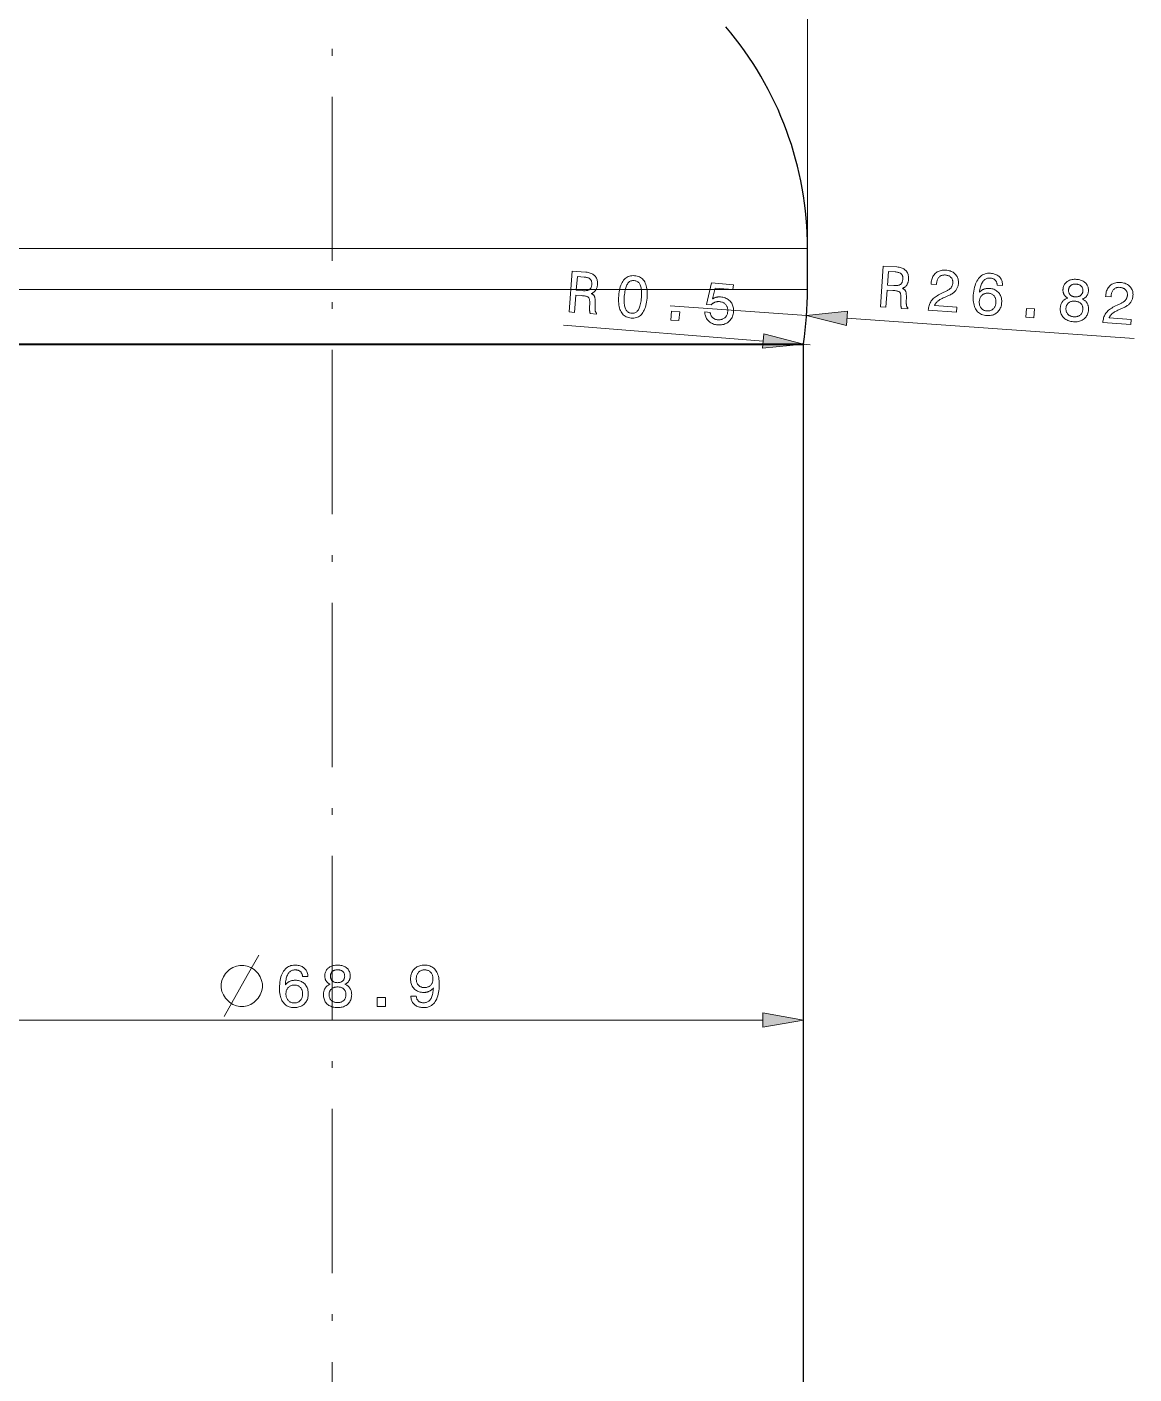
# Model space of a CAD drawing. Extents: x 0 to 297, y 0 to 420.
# Drawn here: x 86.4 to 167.3, y 210 to 308.5 of the extents above; entities that cross this region are included whole.
import ezdxf

# ---------------------------------------------------------------- set-up
doc = ezdxf.new("R2010")
doc.units = 0
doc.linetypes.add('DASHDOT', pattern=[18.5, 12, -3, 0.5, -3])

msp = doc.modelspace()

# ---------------------------------------------------------------- linework, layer by layer
at = {"color": 7, "linetype": 'DASHDOT', "lineweight": 13}
msp.add_line((108.657, 377.38), (108.657, 144.905), dxfattribs=at)
at = {"color": 7, "lineweight": 13}
for p, q in [((143.407, 292.293), (143.407, 330.163)), ((139.153, 292.293), (73.907, 292.293)), ((139.153, 289.293), (73.907, 289.293)), ((146.287, 287.193), (167.277, 285.708)), ((138.894, 285.329), (74.201, 285.329)), ((138.89, 285.255), (74.207, 285.255)), ((77.161, 235.88), (140.152, 235.88))]:
    msp.add_line(p, q, dxfattribs=at)
at = {"color": 7, "lineweight": 13, "ltscale": 0.10635}
for p, q in [((143.407, 292.293), (139.153, 292.293)), ((143.407, 289.293), (139.153, 289.293))]:
    msp.add_line(p, q, dxfattribs=at)
at = {"color": 7, "lineweight": 30, "ltscale": 0.075}
msp.add_line((143.407, 289.293), (143.407, 292.293), dxfattribs=at)
at = {"color": 7, "lineweight": 13, "ltscale": 0.25}
msp.add_line((133.365, 288.106), (143.34, 287.401), dxfattribs=at)
at = {"color": 7, "lineweight": 13, "ltscale": 0.366083}
msp.add_line((140.163, 285.528), (125.566, 286.683), dxfattribs=at)
at = {"color": 7, "lineweight": 13, "ltscale": 0.105432}
msp.add_line((143.107, 285.255), (138.89, 285.255), dxfattribs=at)
at = {"color": 7, "lineweight": 13, "ltscale": 0.105449}
msp.add_line((143.112, 285.329), (138.894, 285.329), dxfattribs=at)
at = {"color": 7, "lineweight": 30}
msp.add_line((143.107, 170.83), (143.107, 285.255), dxfattribs=at)
at = {"color": 7, "lineweight": 13, "ltscale": 0.0125}
msp.add_line((143.607, 285.255), (143.108, 285.295), dxfattribs=at)
at = {"color": 7, "lineweight": 13}
for points in [[(125.981, 287.653), (126.217, 290.639), (127.215, 290.56), (127.301, 290.551), (127.383, 290.538), (127.46, 290.521), (127.532, 290.5), (127.6, 290.475), (127.663, 290.446), (127.722, 290.413), (127.776, 290.376), (127.825, 290.335), (127.871, 290.29), (127.911, 290.241), (127.946, 290.188), (127.977, 290.132), (128.002, 290.072), (128.023, 290.009), (128.038, 289.942), (128.049, 289.871), (128.055, 289.797), (128.056, 289.719), (128.052, 289.638), (128.047, 289.589), (128.04, 289.543), (128.031, 289.498), (128.021, 289.454), (128.009, 289.413), (127.994, 289.373), (127.978, 289.334), (127.96, 289.298), (127.941, 289.263), (127.919, 289.229), (127.895, 289.198), (127.87, 289.168), (127.843, 289.14), (127.814, 289.114), (127.783, 289.089), (127.751, 289.066), (127.716, 289.045), (127.68, 289.026), (127.643, 289.008), (127.603, 288.992), (127.634, 288.979), (127.663, 288.965), (127.69, 288.949), (127.715, 288.933), (127.739, 288.916), (127.76, 288.897), (127.779, 288.878), (127.797, 288.857), (127.812, 288.836), (127.826, 288.813), (127.838, 288.788), (127.848, 288.76), (127.857, 288.729), (127.865, 288.694), (127.872, 288.656), (127.877, 288.615), (127.881, 288.571), (127.884, 288.523), (127.885, 288.472), (127.885, 288.418), (127.878, 287.93), (127.878, 287.899), (127.879, 287.87), (127.88, 287.842), (127.881, 287.816), (127.883, 287.792), (127.885, 287.77), (127.888, 287.749), (127.892, 287.729), (127.896, 287.712), (127.9, 287.696), (127.905, 287.681), (127.911, 287.667), (127.918, 287.653), (127.925, 287.64), (127.933, 287.628), (127.942, 287.616), (127.951, 287.606), (127.961, 287.595), (127.972, 287.586), (127.984, 287.577), (127.977, 287.495), (127.525, 287.531), (127.52, 287.541), (127.516, 287.553), (127.511, 287.565), (127.507, 287.579), (127.503, 287.593), (127.5, 287.609), (127.497, 287.625), (127.494, 287.642), (127.491, 287.66), (127.489, 287.68), (127.486, 287.7), (127.485, 287.721), (127.483, 287.744), (127.482, 287.769), (127.481, 287.794), (127.48, 287.821), (127.479, 287.85), (127.479, 287.879), (127.479, 287.91), (127.48, 287.943), (127.489, 288.331), (127.49, 288.388), (127.488, 288.44), (127.484, 288.489), (127.478, 288.534), (127.47, 288.575), (127.46, 288.612), (127.448, 288.645), (127.434, 288.674), (127.418, 288.699), (127.4, 288.721), (127.377, 288.739), (127.348, 288.757), (127.313, 288.773), (127.272, 288.788), (127.224, 288.801), (127.17, 288.814), (127.109, 288.825), (127.042, 288.834), (126.969, 288.843), (126.89, 288.85), (126.48, 288.882), (126.38, 287.621)], [(148.735, 288.022), (148.946, 291.01), (149.945, 290.94), (150.031, 290.931), (150.113, 290.919), (150.19, 290.903), (150.262, 290.882), (150.33, 290.858), (150.394, 290.829), (150.453, 290.797), (150.507, 290.76), (150.557, 290.719), (150.602, 290.674), (150.643, 290.626), (150.679, 290.574), (150.71, 290.518), (150.736, 290.458), (150.757, 290.395), (150.773, 290.328), (150.785, 290.257), (150.791, 290.183), (150.792, 290.105), (150.789, 290.024), (150.785, 289.976), (150.778, 289.929), (150.77, 289.884), (150.76, 289.84), (150.748, 289.799), (150.734, 289.759), (150.718, 289.72), (150.701, 289.683), (150.681, 289.648), (150.66, 289.615), (150.636, 289.583), (150.611, 289.553), (150.584, 289.525), (150.556, 289.498), (150.525, 289.473), (150.493, 289.45), (150.459, 289.429), (150.423, 289.409), (150.385, 289.391), (150.346, 289.375), (150.377, 289.362), (150.406, 289.348), (150.433, 289.333), (150.459, 289.317), (150.482, 289.299), (150.503, 289.281), (150.523, 289.262), (150.541, 289.241), (150.556, 289.22), (150.57, 289.197), (150.582, 289.173), (150.593, 289.145), (150.602, 289.113), (150.611, 289.079), (150.617, 289.041), (150.623, 289), (150.627, 288.956), (150.631, 288.908), (150.632, 288.857), (150.633, 288.803), (150.63, 288.315), (150.63, 288.284), (150.631, 288.255), (150.632, 288.227), (150.634, 288.201), (150.636, 288.177), (150.638, 288.155), (150.641, 288.134), (150.645, 288.114), (150.649, 288.097), (150.654, 288.081), (150.659, 288.066), (150.665, 288.052), (150.671, 288.038), (150.679, 288.026), (150.687, 288.013), (150.696, 288.002), (150.705, 287.991), (150.716, 287.981), (150.727, 287.972), (150.738, 287.963), (150.732, 287.881), (150.28, 287.913), (150.275, 287.923), (150.27, 287.935), (150.266, 287.947), (150.262, 287.961), (150.258, 287.975), (150.254, 287.99), (150.251, 288.007), (150.248, 288.024), (150.245, 288.042), (150.242, 288.061), (150.24, 288.082), (150.238, 288.103), (150.236, 288.126), (150.235, 288.15), (150.233, 288.176), (150.232, 288.203), (150.232, 288.231), (150.231, 288.261), (150.231, 288.292), (150.231, 288.324), (150.238, 288.712), (150.237, 288.769), (150.235, 288.822), (150.231, 288.871), (150.225, 288.916), (150.216, 288.957), (150.206, 288.993), (150.194, 289.026), (150.179, 289.055), (150.163, 289.081), (150.145, 289.102), (150.122, 289.12), (150.093, 289.137), (150.058, 289.153), (150.016, 289.167), (149.968, 289.181), (149.914, 289.192), (149.854, 289.203), (149.787, 289.212), (149.713, 289.22), (149.634, 289.227), (149.223, 289.256), (149.134, 287.994)], [(149.808, 290.582), (149.32, 290.616), (149.249, 289.621), (149.71, 289.589), (149.778, 289.585), (149.842, 289.584), (149.902, 289.586), (149.958, 289.59), (150.01, 289.597), (150.058, 289.606), (150.101, 289.618), (150.141, 289.633), (150.177, 289.65), (150.208, 289.67), (150.236, 289.693), (150.262, 289.719), (150.285, 289.748), (150.305, 289.781), (150.323, 289.817), (150.338, 289.856), (150.351, 289.898), (150.361, 289.944), (150.369, 289.993), (150.374, 290.045), (150.376, 290.096), (150.376, 290.145), (150.372, 290.191), (150.365, 290.234), (150.356, 290.275), (150.344, 290.312), (150.328, 290.347), (150.31, 290.379), (150.288, 290.408), (150.264, 290.434), (150.237, 290.458), (150.205, 290.48), (150.169, 290.5), (150.129, 290.517), (150.086, 290.533), (150.038, 290.547), (149.986, 290.559), (149.931, 290.568), (149.871, 290.576)], [(152.235, 287.774), (152.236, 287.787), (152.244, 287.874), (152.256, 287.958), (152.272, 288.039), (152.292, 288.116), (152.316, 288.191), (152.344, 288.262), (152.375, 288.33), (152.411, 288.394), (152.451, 288.456), (152.494, 288.514), (152.543, 288.57), (152.598, 288.626), (152.66, 288.681), (152.729, 288.736), (152.804, 288.79), (152.886, 288.843), (152.975, 288.896), (153.07, 288.948), (153.172, 289), (153.28, 289.051), (153.545, 289.172), (153.591, 289.194), (153.635, 289.217), (153.676, 289.24), (153.715, 289.264), (153.752, 289.29), (153.786, 289.315), (153.818, 289.342), (153.847, 289.37), (153.874, 289.398), (153.899, 289.427), (153.921, 289.457), (153.941, 289.488), (153.959, 289.521), (153.975, 289.554), (153.989, 289.589), (154.001, 289.625), (154.011, 289.663), (154.019, 289.701), (154.025, 289.741), (154.029, 289.782), (154.031, 289.829), (154.029, 289.874), (154.024, 289.918), (154.016, 289.96), (154.004, 290), (153.989, 290.039), (153.97, 290.076), (153.948, 290.111), (153.922, 290.145), (153.894, 290.178), (153.862, 290.208), (153.828, 290.235), (153.791, 290.26), (153.752, 290.282), (153.711, 290.301), (153.667, 290.317), (153.621, 290.33), (153.572, 290.341), (153.521, 290.349), (153.468, 290.355), (153.414, 290.356), (153.363, 290.354), (153.314, 290.349), (153.267, 290.339), (153.222, 290.325), (153.179, 290.308), (153.138, 290.287), (153.098, 290.262), (153.061, 290.233), (153.027, 290.2), (152.994, 290.163), (152.964, 290.124), (152.938, 290.082), (152.914, 290.037), (152.893, 289.988), (152.876, 289.937), (152.861, 289.883), (152.849, 289.825), (152.84, 289.765), (152.834, 289.702), (152.831, 289.666), (152.44, 289.694), (152.444, 289.755), (152.454, 289.847), (152.468, 289.935), (152.488, 290.019), (152.512, 290.099), (152.542, 290.174), (152.577, 290.245), (152.616, 290.312), (152.661, 290.374), (152.711, 290.432), (152.767, 290.485), (152.826, 290.534), (152.889, 290.577), (152.955, 290.614), (153.025, 290.645), (153.098, 290.67), (153.175, 290.69), (153.255, 290.704), (153.339, 290.712), (153.426, 290.714), (153.516, 290.71), (153.602, 290.702), (153.685, 290.689), (153.764, 290.671), (153.839, 290.648), (153.911, 290.621), (153.979, 290.589), (154.043, 290.552), (154.103, 290.511), (154.16, 290.465), (154.213, 290.414), (154.261, 290.359), (154.303, 290.302), (154.34, 290.243), (154.371, 290.18), (154.397, 290.115), (154.417, 290.047), (154.431, 289.977), (154.439, 289.903), (154.442, 289.828), (154.439, 289.749), (154.433, 289.688), (154.424, 289.629), (154.412, 289.571), (154.397, 289.516), (154.379, 289.462), (154.357, 289.41), (154.333, 289.359), (154.305, 289.311), (154.275, 289.264), (154.241, 289.219), (154.204, 289.175), (154.164, 289.133), (154.121, 289.093), (154.074, 289.054), (154.024, 289.016), (153.971, 288.98), (153.914, 288.945), (153.854, 288.912), (153.791, 288.881), (153.725, 288.851), (153.463, 288.74), (153.391, 288.708), (153.322, 288.676), (153.258, 288.645), (153.198, 288.614), (153.142, 288.584), (153.09, 288.554), (153.042, 288.524), (152.998, 288.495), (152.959, 288.466), (152.923, 288.438), (152.891, 288.41), (152.86, 288.38), (152.832, 288.35), (152.806, 288.319), (152.782, 288.287), (152.76, 288.254), (152.74, 288.22), (152.722, 288.186), (152.706, 288.15), (152.692, 288.114), (154.315, 287.999), (154.289, 287.629)], [(127.075, 290.204), (126.587, 290.242), (126.509, 289.248), (126.969, 289.212), (127.037, 289.207), (127.101, 289.206), (127.161, 289.207), (127.217, 289.211), (127.269, 289.217), (127.317, 289.226), (127.361, 289.238), (127.401, 289.252), (127.436, 289.269), (127.468, 289.288), (127.496, 289.311), (127.522, 289.337), (127.545, 289.366), (127.566, 289.398), (127.584, 289.434), (127.6, 289.473), (127.613, 289.515), (127.623, 289.561), (127.631, 289.61), (127.637, 289.662), (127.64, 289.714), (127.639, 289.762), (127.636, 289.808), (127.63, 289.852), (127.621, 289.892), (127.609, 289.93), (127.593, 289.964), (127.575, 289.997), (127.554, 290.026), (127.53, 290.052), (127.503, 290.076), (127.471, 290.098), (127.436, 290.118), (127.396, 290.137), (127.353, 290.153), (127.305, 290.167), (127.254, 290.179), (127.198, 290.189), (127.138, 290.197)], [(129.607, 288.834), (129.621, 288.982), (129.64, 289.122), (129.664, 289.254), (129.692, 289.379), (129.726, 289.497), (129.764, 289.606), (129.806, 289.708), (129.854, 289.802), (129.906, 289.889), (129.963, 289.968), (130.024, 290.039), (130.09, 290.101), (130.159, 290.155), (130.233, 290.201), (130.311, 290.239), (130.394, 290.268), (130.48, 290.289), (130.571, 290.302), (130.666, 290.307), (130.765, 290.303), (130.865, 290.291), (130.958, 290.272), (131.047, 290.245), (131.129, 290.211), (131.206, 290.169), (131.277, 290.12), (131.343, 290.063), (131.403, 289.999), (131.458, 289.928), (131.507, 289.849), (131.55, 289.762), (131.587, 289.669), (131.619, 289.569), (131.645, 289.461), (131.664, 289.347), (131.679, 289.226), (131.687, 289.097), (131.689, 288.962), (131.686, 288.819), (131.677, 288.67), (131.662, 288.521), (131.643, 288.38), (131.62, 288.248), (131.591, 288.122), (131.558, 288.005), (131.521, 287.896), (131.478, 287.794), (131.431, 287.701), (131.38, 287.615), (131.324, 287.537), (131.263, 287.467), (131.198, 287.405), (131.129, 287.352), (131.055, 287.306), (130.977, 287.269), (130.894, 287.24), (130.807, 287.22), (130.716, 287.207), (130.62, 287.203), (130.52, 287.207), (130.422, 287.219), (130.329, 287.238), (130.241, 287.265), (130.159, 287.299), (130.082, 287.341), (130.011, 287.39), (129.945, 287.446), (129.885, 287.51), (129.83, 287.582), (129.78, 287.661), (129.736, 287.747), (129.698, 287.84), (129.666, 287.94), (129.64, 288.047), (129.62, 288.161), (129.606, 288.282), (129.597, 288.41), (129.594, 288.544), (129.597, 288.685)], [(130.018, 288.801), (130.01, 288.681), (130.006, 288.567), (130.005, 288.459), (130.008, 288.358), (130.014, 288.263), (130.024, 288.175), (130.037, 288.092), (130.054, 288.017), (130.074, 287.947), (130.098, 287.884), (130.126, 287.827), (130.157, 287.776), (130.193, 287.73), (130.232, 287.689), (130.275, 287.654), (130.322, 287.624), (130.373, 287.6), (130.427, 287.581), (130.486, 287.568), (130.548, 287.56), (130.612, 287.558), (130.672, 287.562), (130.729, 287.572), (130.783, 287.587), (130.834, 287.609), (130.882, 287.637), (130.926, 287.67), (130.968, 287.71), (131.007, 287.755), (131.043, 287.807), (131.076, 287.864), (131.106, 287.929), (131.134, 288.001), (131.16, 288.08), (131.183, 288.167), (131.204, 288.26), (131.222, 288.36), (131.238, 288.467), (131.252, 288.581), (131.263, 288.703), (131.271, 288.825), (131.275, 288.94), (131.277, 289.049), (131.274, 289.151), (131.268, 289.246), (131.259, 289.335), (131.246, 289.417), (131.23, 289.493), (131.21, 289.562), (131.186, 289.624), (131.159, 289.681), (131.128, 289.732), (131.093, 289.777), (131.054, 289.818), (131.011, 289.852), (130.964, 289.882), (130.913, 289.906), (130.859, 289.924), (130.8, 289.938), (130.737, 289.945), (130.674, 289.948), (130.614, 289.944), (130.557, 289.934), (130.503, 289.918), (130.452, 289.896), (130.404, 289.868), (130.359, 289.834), (130.317, 289.794), (130.278, 289.748), (130.242, 289.696), (130.208, 289.638), (130.177, 289.572), (130.148, 289.5), (130.122, 289.421), (130.099, 289.335), (130.078, 289.242), (130.059, 289.142), (130.043, 289.035), (130.03, 288.922)], [(135.9, 287.653), (136.299, 287.621), (136.304, 287.575), (136.311, 287.53), (136.321, 287.488), (136.334, 287.447), (136.349, 287.408), (136.367, 287.371), (136.388, 287.336), (136.411, 287.302), (136.436, 287.271), (136.465, 287.241), (136.495, 287.214), (136.528, 287.189), (136.562, 287.166), (136.599, 287.146), (136.637, 287.128), (136.678, 287.113), (136.72, 287.101), (136.764, 287.091), (136.811, 287.083), (136.859, 287.078), (136.918, 287.075), (136.975, 287.076), (137.03, 287.081), (137.083, 287.09), (137.134, 287.102), (137.182, 287.118), (137.229, 287.139), (137.274, 287.163), (137.316, 287.191), (137.357, 287.222), (137.394, 287.257), (137.429, 287.295), (137.459, 287.335), (137.487, 287.378), (137.511, 287.423), (137.531, 287.471), (137.548, 287.522), (137.561, 287.575), (137.571, 287.631), (137.578, 287.689), (137.581, 287.749), (137.58, 287.807), (137.575, 287.862), (137.566, 287.915), (137.554, 287.966), (137.538, 288.015), (137.518, 288.062), (137.494, 288.107), (137.467, 288.149), (137.435, 288.189), (137.401, 288.226), (137.363, 288.26), (137.323, 288.291), (137.28, 288.318), (137.234, 288.341), (137.186, 288.361), (137.135, 288.378), (137.08, 288.392), (137.024, 288.402), (136.964, 288.408), (136.929, 288.41), (136.895, 288.411), (136.862, 288.41), (136.829, 288.408), (136.796, 288.404), (136.764, 288.399), (136.732, 288.392), (136.701, 288.384), (136.67, 288.375), (136.64, 288.364), (136.611, 288.352), (136.582, 288.338), (136.553, 288.323), (136.526, 288.306), (136.499, 288.288), (136.472, 288.269), (136.446, 288.248), (136.421, 288.226), (136.397, 288.203), (136.373, 288.178), (136.03, 288.205), (136.391, 289.771), (137.988, 289.645), (137.96, 289.292), (136.651, 289.395), (136.467, 288.6), (136.491, 288.616), (136.515, 288.632), (136.539, 288.647), (136.565, 288.661), (136.591, 288.674), (136.618, 288.686), (136.645, 288.697), (136.674, 288.707), (136.702, 288.716), (136.732, 288.724), (136.762, 288.731), (136.793, 288.737), (136.824, 288.742), (136.856, 288.746), (136.888, 288.749), (136.92, 288.75), (136.953, 288.751), (136.986, 288.751), (137.02, 288.75), (137.054, 288.748), (137.144, 288.738), (137.23, 288.723), (137.312, 288.703), (137.39, 288.677), (137.464, 288.647), (137.534, 288.611), (137.6, 288.57), (137.662, 288.524), (137.72, 288.472), (137.774, 288.416), (137.823, 288.355), (137.865, 288.292), (137.903, 288.225), (137.934, 288.156), (137.959, 288.084), (137.979, 288.008), (137.992, 287.93), (138, 287.849), (138.002, 287.764), (137.998, 287.677), (137.987, 287.585), (137.971, 287.497), (137.95, 287.413), (137.922, 287.333), (137.889, 287.257), (137.851, 287.185), (137.807, 287.117), (137.757, 287.053), (137.701, 286.993), (137.64, 286.938), (137.574, 286.887), (137.505, 286.843), (137.433, 286.804), (137.358, 286.772), (137.28, 286.746), (137.199, 286.726), (137.114, 286.712), (137.027, 286.704), (136.936, 286.702), (136.842, 286.707), (136.759, 286.716), (136.68, 286.729), (136.603, 286.747), (136.53, 286.77), (136.46, 286.797), (136.394, 286.829), (136.331, 286.865), (136.271, 286.906), (136.214, 286.951), (136.16, 287.001), (136.111, 287.054), (136.067, 287.11), (136.028, 287.169), (135.994, 287.23), (135.965, 287.294), (135.942, 287.361), (135.924, 287.43), (135.91, 287.501), (135.903, 287.576)], [(157.663, 289.584), (157.268, 289.612), (157.265, 289.658), (157.26, 289.702), (157.253, 289.744), (157.243, 289.784), (157.23, 289.822), (157.216, 289.858), (157.198, 289.891), (157.178, 289.923), (157.156, 289.953), (157.131, 289.98), (157.104, 290.006), (157.075, 290.029), (157.043, 290.05), (157.009, 290.068), (156.973, 290.084), (156.935, 290.098), (156.894, 290.11), (156.852, 290.119), (156.807, 290.126), (156.759, 290.13), (156.695, 290.132), (156.633, 290.128), (156.575, 290.119), (156.518, 290.104), (156.465, 290.083), (156.414, 290.057), (156.366, 290.025), (156.32, 289.988), (156.278, 289.945), (156.238, 289.897), (156.2, 289.842), (156.165, 289.782), (156.133, 289.717), (156.103, 289.645), (156.075, 289.568), (156.051, 289.485), (156.028, 289.396), (156.008, 289.301), (155.991, 289.201), (155.976, 289.095), (156.004, 289.125), (156.033, 289.153), (156.063, 289.18), (156.094, 289.204), (156.126, 289.228), (156.159, 289.249), (156.193, 289.269), (156.228, 289.288), (156.264, 289.304), (156.301, 289.319), (156.339, 289.333), (156.378, 289.344), (156.418, 289.354), (156.458, 289.362), (156.499, 289.369), (156.54, 289.373), (156.583, 289.376), (156.626, 289.378), (156.67, 289.377), (156.714, 289.375), (156.798, 289.366), (156.877, 289.352), (156.953, 289.333), (157.026, 289.309), (157.094, 289.279), (157.16, 289.245), (157.221, 289.205), (157.279, 289.16), (157.334, 289.109), (157.385, 289.054), (157.431, 288.994), (157.472, 288.931), (157.507, 288.865), (157.537, 288.796), (157.561, 288.724), (157.58, 288.649), (157.593, 288.57), (157.601, 288.489), (157.603, 288.404), (157.599, 288.317), (157.59, 288.229), (157.576, 288.146), (157.556, 288.066), (157.531, 287.99), (157.5, 287.918), (157.464, 287.849), (157.423, 287.784), (157.376, 287.723), (157.324, 287.666), (157.267, 287.612), (157.205, 287.563), (157.141, 287.52), (157.073, 287.483), (157.002, 287.452), (156.928, 287.426), (156.851, 287.406), (156.771, 287.392), (156.688, 287.384), (156.602, 287.382), (156.512, 287.385), (156.41, 287.396), (156.313, 287.414), (156.221, 287.439), (156.135, 287.471), (156.055, 287.509), (155.979, 287.555), (155.909, 287.607), (155.845, 287.667), (155.786, 287.733), (155.733, 287.806), (155.685, 287.886), (155.643, 287.972), (155.607, 288.063), (155.578, 288.161), (155.554, 288.265), (155.537, 288.375), (155.525, 288.491), (155.52, 288.613), (155.52, 288.741), (155.527, 288.875), (155.541, 289.032), (155.561, 289.181), (155.586, 289.323), (155.616, 289.457), (155.652, 289.583), (155.693, 289.701), (155.74, 289.812), (155.792, 289.915), (155.85, 290.01), (155.913, 290.098), (155.981, 290.177), (156.052, 290.248), (156.129, 290.309), (156.209, 290.361), (156.293, 290.403), (156.382, 290.437), (156.475, 290.461), (156.571, 290.477), (156.673, 290.483), (156.778, 290.48), (156.861, 290.472), (156.941, 290.46), (157.016, 290.443), (157.088, 290.423), (157.156, 290.399), (157.22, 290.37), (157.28, 290.338), (157.336, 290.301), (157.388, 290.26), (157.436, 290.215), (157.48, 290.167), (157.52, 290.115), (157.554, 290.06), (157.584, 290.002), (157.609, 289.941), (157.629, 289.876), (157.645, 289.808), (157.656, 289.737), (157.662, 289.662)], [(162.434, 288.672), (162.397, 288.694), (162.362, 288.716), (162.329, 288.74), (162.298, 288.765), (162.269, 288.791), (162.242, 288.818), (162.217, 288.847), (162.195, 288.876), (162.174, 288.907), (162.155, 288.939), (162.139, 288.972), (162.124, 289.007), (162.112, 289.043), (162.102, 289.08), (162.093, 289.118), (162.087, 289.158), (162.083, 289.198), (162.081, 289.241), (162.081, 289.284), (162.084, 289.329), (162.091, 289.396), (162.103, 289.46), (162.12, 289.521), (162.143, 289.58), (162.17, 289.635), (162.202, 289.688), (162.239, 289.737), (162.281, 289.784), (162.329, 289.827), (162.381, 289.868), (162.437, 289.905), (162.495, 289.937), (162.557, 289.965), (162.621, 289.989), (162.689, 290.008), (162.759, 290.022), (162.832, 290.032), (162.908, 290.038), (162.986, 290.039), (163.068, 290.035), (163.149, 290.027), (163.227, 290.015), (163.302, 289.999), (163.373, 289.979), (163.44, 289.955), (163.504, 289.926), (163.564, 289.894), (163.621, 289.858), (163.675, 289.817), (163.724, 289.773), (163.77, 289.725), (163.81, 289.676), (163.845, 289.623), (163.874, 289.569), (163.899, 289.513), (163.918, 289.454), (163.931, 289.393), (163.94, 289.33), (163.943, 289.265), (163.94, 289.198), (163.936, 289.153), (163.93, 289.109), (163.923, 289.067), (163.913, 289.027), (163.901, 288.988), (163.888, 288.951), (163.873, 288.916), (163.856, 288.882), (163.837, 288.85), (163.817, 288.82), (163.794, 288.791), (163.77, 288.763), (163.743, 288.737), (163.715, 288.712), (163.684, 288.689), (163.652, 288.668), (163.618, 288.648), (163.581, 288.629), (163.543, 288.612), (163.503, 288.597), (163.549, 288.574), (163.593, 288.549), (163.635, 288.523), (163.674, 288.494), (163.71, 288.464), (163.744, 288.432), (163.775, 288.398), (163.804, 288.363), (163.83, 288.326), (163.854, 288.286), (163.875, 288.246), (163.893, 288.203), (163.909, 288.159), (163.922, 288.114), (163.933, 288.067), (163.941, 288.018), (163.946, 287.968), (163.948, 287.917), (163.948, 287.863), (163.946, 287.809), (163.937, 287.724), (163.923, 287.644), (163.904, 287.567), (163.879, 287.495), (163.849, 287.426), (163.813, 287.361), (163.773, 287.3), (163.727, 287.243), (163.675, 287.19), (163.619, 287.141), (163.557, 287.096), (163.493, 287.057), (163.425, 287.023), (163.353, 286.994), (163.278, 286.971), (163.199, 286.954), (163.117, 286.942), (163.031, 286.935), (162.941, 286.933), (162.849, 286.937), (162.756, 286.946), (162.668, 286.96), (162.584, 286.979), (162.504, 287.003), (162.429, 287.031), (162.358, 287.065), (162.291, 287.103), (162.228, 287.146), (162.17, 287.194), (162.116, 287.247), (162.067, 287.304), (162.024, 287.364), (161.986, 287.427), (161.955, 287.493), (161.929, 287.562), (161.909, 287.634), (161.895, 287.71), (161.886, 287.788), (161.884, 287.87), (161.887, 287.954), (161.892, 288.009), (161.9, 288.061), (161.91, 288.112), (161.922, 288.161), (161.936, 288.208), (161.953, 288.253), (161.973, 288.296), (161.995, 288.338), (162.019, 288.377), (162.045, 288.414), (162.074, 288.45), (162.105, 288.483), (162.139, 288.514), (162.174, 288.543), (162.212, 288.57), (162.252, 288.595), (162.294, 288.617), (162.339, 288.638), (162.385, 288.656)], [(162.491, 289.266), (162.49, 289.224), (162.491, 289.183), (162.495, 289.144), (162.503, 289.107), (162.513, 289.07), (162.526, 289.036), (162.543, 289.002), (162.562, 288.97), (162.584, 288.94), (162.609, 288.911), (162.636, 288.884), (162.666, 288.86), (162.698, 288.838), (162.731, 288.819), (162.767, 288.802), (162.805, 288.787), (162.845, 288.775), (162.887, 288.766), (162.931, 288.759), (162.977, 288.754), (163.024, 288.752), (163.069, 288.753), (163.112, 288.757), (163.153, 288.763), (163.193, 288.772), (163.231, 288.783), (163.267, 288.798), (163.302, 288.815), (163.335, 288.835), (163.366, 288.858), (163.395, 288.883), (163.421, 288.91), (163.444, 288.938), (163.465, 288.969), (163.483, 289.002), (163.498, 289.036), (163.511, 289.072), (163.521, 289.111), (163.528, 289.151), (163.532, 289.193), (163.534, 289.235), (163.533, 289.275), (163.528, 289.314), (163.521, 289.351), (163.511, 289.387), (163.498, 289.421), (163.482, 289.453), (163.464, 289.484), (163.442, 289.513), (163.417, 289.54), (163.39, 289.565), (163.361, 289.589), (163.329, 289.609), (163.295, 289.628), (163.259, 289.644), (163.22, 289.658), (163.179, 289.669), (163.136, 289.679), (163.091, 289.685), (163.043, 289.69), (162.996, 289.692), (162.95, 289.692), (162.907, 289.689), (162.865, 289.683), (162.825, 289.675), (162.787, 289.664), (162.751, 289.65), (162.717, 289.634), (162.684, 289.615), (162.654, 289.594), (162.626, 289.57), (162.6, 289.545), (162.577, 289.517), (162.557, 289.487), (162.54, 289.455), (162.525, 289.422), (162.512, 289.386), (162.503, 289.348), (162.496, 289.308)], [(164.996, 286.872), (164.996, 286.885), (165.005, 286.972), (165.017, 287.056), (165.033, 287.137), (165.053, 287.214), (165.077, 287.288), (165.105, 287.359), (165.136, 287.427), (165.172, 287.492), (165.211, 287.553), (165.255, 287.611), (165.304, 287.668), (165.359, 287.724), (165.421, 287.779), (165.49, 287.833), (165.565, 287.887), (165.647, 287.941), (165.736, 287.994), (165.831, 288.046), (165.933, 288.098), (166.041, 288.149), (166.305, 288.27), (166.352, 288.291), (166.396, 288.314), (166.437, 288.338), (166.476, 288.362), (166.513, 288.387), (166.547, 288.413), (166.579, 288.44), (166.608, 288.467), (166.635, 288.495), (166.659, 288.524), (166.682, 288.555), (166.702, 288.586), (166.72, 288.618), (166.736, 288.652), (166.75, 288.687), (166.762, 288.723), (166.772, 288.76), (166.78, 288.799), (166.786, 288.839), (166.79, 288.88), (166.792, 288.927), (166.79, 288.972), (166.785, 289.015), (166.777, 289.057), (166.765, 289.097), (166.749, 289.136), (166.731, 289.173), (166.709, 289.209), (166.683, 289.243), (166.654, 289.275), (166.623, 289.305), (166.589, 289.333), (166.552, 289.357), (166.513, 289.379), (166.472, 289.398), (166.428, 289.415), (166.382, 289.428), (166.333, 289.439), (166.282, 289.447), (166.228, 289.452), (166.175, 289.454), (166.124, 289.452), (166.075, 289.446), (166.028, 289.437), (165.982, 289.423), (165.939, 289.406), (165.898, 289.384), (165.859, 289.359), (165.822, 289.33), (165.787, 289.297), (165.755, 289.261), (165.725, 289.222), (165.699, 289.179), (165.675, 289.134), (165.654, 289.086), (165.637, 289.035), (165.622, 288.98), (165.61, 288.923), (165.601, 288.863), (165.595, 288.799), (165.592, 288.764), (165.201, 288.791), (165.205, 288.852), (165.215, 288.945), (165.229, 289.033), (165.248, 289.117), (165.273, 289.196), (165.303, 289.272), (165.337, 289.343), (165.377, 289.409), (165.422, 289.471), (165.472, 289.529), (165.528, 289.583), (165.587, 289.632), (165.65, 289.674), (165.716, 289.711), (165.786, 289.743), (165.859, 289.768), (165.936, 289.788), (166.016, 289.801), (166.099, 289.809), (166.186, 289.812), (166.277, 289.808), (166.363, 289.799), (166.446, 289.786), (166.525, 289.768), (166.6, 289.746), (166.672, 289.718), (166.74, 289.686), (166.804, 289.65), (166.864, 289.608), (166.921, 289.562), (166.973, 289.511), (167.022, 289.457), (167.064, 289.4), (167.101, 289.34), (167.132, 289.278), (167.158, 289.213), (167.177, 289.145), (167.191, 289.074), (167.2, 289.001), (167.203, 288.925), (167.2, 288.847), (167.194, 288.786), (167.185, 288.726), (167.173, 288.669), (167.158, 288.613), (167.14, 288.559), (167.118, 288.507), (167.094, 288.457), (167.066, 288.408), (167.036, 288.362), (167.002, 288.316), (166.965, 288.273), (166.925, 288.231), (166.881, 288.19), (166.835, 288.151), (166.785, 288.114), (166.731, 288.078), (166.675, 288.043), (166.615, 288.01), (166.552, 287.978), (166.486, 287.948), (166.224, 287.838), (166.152, 287.806), (166.083, 287.774), (166.019, 287.743), (165.959, 287.712), (165.903, 287.681), (165.851, 287.651), (165.803, 287.622), (165.759, 287.593), (165.719, 287.564), (165.684, 287.536), (165.651, 287.507), (165.621, 287.478), (165.593, 287.448), (165.567, 287.417), (165.542, 287.385), (165.52, 287.352), (165.5, 287.318), (165.482, 287.283), (165.467, 287.248), (165.453, 287.212), (167.076, 287.097), (167.05, 286.727)], [(157.182, 288.342), (157.185, 288.399), (157.184, 288.455), (157.179, 288.508), (157.172, 288.559), (157.16, 288.608), (157.146, 288.654), (157.128, 288.699), (157.106, 288.742), (157.082, 288.782), (157.053, 288.82), (157.022, 288.856), (156.989, 288.888), (156.953, 288.917), (156.916, 288.942), (156.876, 288.964), (156.833, 288.983), (156.789, 288.999), (156.742, 289.011), (156.692, 289.019), (156.641, 289.025), (156.583, 289.027), (156.528, 289.026), (156.475, 289.021), (156.424, 289.012), (156.375, 289), (156.329, 288.984), (156.285, 288.965), (156.244, 288.942), (156.204, 288.915), (156.167, 288.885), (156.133, 288.851), (156.102, 288.815), (156.074, 288.776), (156.049, 288.734), (156.027, 288.689), (156.009, 288.642), (155.994, 288.591), (155.981, 288.538), (155.972, 288.482), (155.967, 288.424), (155.964, 288.365), (155.965, 288.308), (155.969, 288.253), (155.977, 288.201), (155.989, 288.151), (156.004, 288.103), (156.022, 288.058), (156.044, 288.014), (156.069, 287.973), (156.098, 287.935), (156.13, 287.899), (156.164, 287.866), (156.201, 287.837), (156.241, 287.811), (156.283, 287.788), (156.327, 287.769), (156.375, 287.753), (156.425, 287.741), (156.477, 287.732), (156.532, 287.726), (156.585, 287.724), (156.636, 287.726), (156.686, 287.732), (156.733, 287.741), (156.779, 287.755), (156.823, 287.772), (156.865, 287.792), (156.906, 287.817), (156.945, 287.845), (156.981, 287.877), (157.016, 287.913), (157.047, 287.95), (157.075, 287.991), (157.1, 288.033), (157.122, 288.079), (157.14, 288.126), (157.156, 288.176), (157.168, 288.229), (157.177, 288.284)], [(133.419, 287.064), (133.47, 287.705), (134.065, 287.658), (134.014, 287.017)], [(146.324, 287.712), (143.34, 287.401), (146.25, 286.673)], [(159.368, 287.27), (159.413, 287.911), (160.008, 287.869), (159.963, 287.228)], [(162.302, 287.933), (162.3, 287.88), (162.301, 287.828), (162.306, 287.779), (162.314, 287.731), (162.326, 287.686), (162.341, 287.642), (162.36, 287.601), (162.382, 287.562), (162.407, 287.525), (162.436, 287.49), (162.469, 287.457), (162.503, 287.427), (162.54, 287.401), (162.58, 287.377), (162.623, 287.357), (162.668, 287.339), (162.716, 287.325), (162.766, 287.313), (162.819, 287.305), (162.874, 287.299), (162.93, 287.297), (162.984, 287.298), (163.036, 287.302), (163.085, 287.31), (163.133, 287.321), (163.178, 287.335), (163.221, 287.353), (163.262, 287.374), (163.3, 287.398), (163.337, 287.426), (163.37, 287.457), (163.401, 287.49), (163.428, 287.525), (163.452, 287.564), (163.474, 287.605), (163.492, 287.648), (163.506, 287.694), (163.518, 287.742), (163.527, 287.793), (163.532, 287.846), (163.534, 287.896), (163.532, 287.944), (163.528, 287.991), (163.519, 288.035), (163.507, 288.077), (163.492, 288.118), (163.473, 288.156), (163.451, 288.193), (163.426, 288.228), (163.397, 288.261), (163.365, 288.291), (163.33, 288.319), (163.292, 288.344), (163.252, 288.366), (163.209, 288.386), (163.164, 288.402), (163.116, 288.416), (163.065, 288.427), (163.011, 288.435), (162.955, 288.441), (162.899, 288.443), (162.845, 288.443), (162.793, 288.439), (162.744, 288.432), (162.697, 288.422), (162.652, 288.409), (162.609, 288.392), (162.569, 288.373), (162.53, 288.35), (162.494, 288.324), (162.461, 288.296), (162.431, 288.265), (162.404, 288.232), (162.38, 288.196), (162.359, 288.158), (162.341, 288.118), (162.327, 288.075), (162.315, 288.03), (162.307, 287.983)], [(140.122, 285.008), (143.108, 285.295), (140.204, 286.047)], [(102.208, 239.88), (101.908, 239.88), (101.658, 239.83), (101.408, 239.73), (101.158, 239.58), (100.858, 239.28), (100.708, 239.03), (100.608, 238.78), (100.558, 238.53), (100.558, 238.23), (100.608, 237.98), (100.708, 237.73), (100.858, 237.48), (101.158, 237.18), (101.408, 237.03), (101.658, 236.93), (101.908, 236.88), (102.208, 236.88), (102.458, 236.93), (102.708, 237.03), (102.958, 237.18), (103.258, 237.48), (103.408, 237.73), (103.508, 237.98), (103.558, 238.23), (103.558, 238.53), (103.508, 238.78), (103.408, 239.03), (103.258, 239.28), (102.958, 239.58), (102.708, 239.73), (102.458, 239.83)], [(106.894, 239.068), (106.498, 239.068), (106.492, 239.114), (106.484, 239.157), (106.473, 239.199), (106.46, 239.238), (106.445, 239.274), (106.428, 239.309), (106.408, 239.341), (106.386, 239.372), (106.362, 239.4), (106.335, 239.425), (106.306, 239.449), (106.275, 239.47), (106.242, 239.488), (106.207, 239.504), (106.17, 239.518), (106.131, 239.529), (106.09, 239.538), (106.047, 239.544), (106.001, 239.548), (105.954, 239.549), (105.889, 239.546), (105.828, 239.538), (105.77, 239.524), (105.715, 239.506), (105.663, 239.481), (105.614, 239.452), (105.569, 239.417), (105.526, 239.376), (105.486, 239.33), (105.45, 239.279), (105.416, 239.222), (105.386, 239.16), (105.358, 239.092), (105.333, 239.019), (105.311, 238.939), (105.292, 238.855), (105.276, 238.765), (105.263, 238.669), (105.253, 238.568), (105.245, 238.461), (105.271, 238.493), (105.298, 238.523), (105.326, 238.551), (105.355, 238.578), (105.386, 238.604), (105.417, 238.628), (105.45, 238.65), (105.483, 238.671), (105.518, 238.69), (105.554, 238.708), (105.591, 238.724), (105.629, 238.738), (105.667, 238.751), (105.707, 238.762), (105.747, 238.771), (105.789, 238.778), (105.831, 238.784), (105.874, 238.789), (105.917, 238.791), (105.962, 238.792), (106.046, 238.789), (106.126, 238.781), (106.203, 238.767), (106.277, 238.748), (106.348, 238.724), (106.415, 238.694), (106.48, 238.658), (106.541, 238.617), (106.599, 238.571), (106.654, 238.519), (106.704, 238.463), (106.749, 238.403), (106.789, 238.339), (106.824, 238.273), (106.853, 238.202), (106.877, 238.129), (106.895, 238.051), (106.909, 237.971), (106.917, 237.887), (106.919, 237.799), (106.916, 237.711), (106.908, 237.627), (106.894, 237.546), (106.874, 237.468), (106.849, 237.394), (106.818, 237.323), (106.781, 237.255), (106.739, 237.191), (106.691, 237.13), (106.638, 237.073), (106.58, 237.02), (106.518, 236.972), (106.453, 236.93), (106.385, 236.894), (106.313, 236.863), (106.237, 236.838), (106.159, 236.818), (106.076, 236.805), (105.99, 236.796), (105.901, 236.793), (105.798, 236.797), (105.7, 236.808), (105.607, 236.826), (105.519, 236.852), (105.436, 236.885), (105.357, 236.925), (105.284, 236.972), (105.216, 237.027), (105.152, 237.089), (105.094, 237.158), (105.04, 237.234), (104.993, 237.317), (104.951, 237.406), (104.914, 237.501), (104.883, 237.603), (104.858, 237.712), (104.838, 237.827), (104.824, 237.948), (104.816, 238.076), (104.813, 238.21), (104.816, 238.367), (104.825, 238.518), (104.84, 238.661), (104.861, 238.796), (104.888, 238.924), (104.921, 239.046), (104.959, 239.159), (105.004, 239.266), (105.055, 239.365), (105.111, 239.457), (105.173, 239.541), (105.24, 239.616), (105.312, 239.682), (105.388, 239.74), (105.47, 239.788), (105.556, 239.828), (105.646, 239.859), (105.742, 239.881), (105.842, 239.894), (105.947, 239.899), (106.031, 239.897), (106.111, 239.89), (106.188, 239.879), (106.261, 239.864), (106.33, 239.844), (106.396, 239.821), (106.458, 239.792), (106.517, 239.76), (106.572, 239.723), (106.623, 239.682), (106.67, 239.636), (106.713, 239.588), (106.751, 239.535), (106.785, 239.479), (106.815, 239.42), (106.839, 239.357), (106.86, 239.29), (106.876, 239.219), (106.887, 239.146)], [(108.519, 238.495), (108.481, 238.513), (108.444, 238.534), (108.409, 238.555), (108.377, 238.578), (108.346, 238.602), (108.317, 238.627), (108.29, 238.654), (108.266, 238.682), (108.243, 238.711), (108.222, 238.741), (108.203, 238.773), (108.186, 238.807), (108.172, 238.841), (108.159, 238.878), (108.148, 238.915), (108.139, 238.954), (108.132, 238.995), (108.127, 239.037), (108.124, 239.08), (108.123, 239.125), (108.126, 239.192), (108.133, 239.257), (108.146, 239.32), (108.164, 239.379), (108.188, 239.437), (108.216, 239.491), (108.25, 239.543), (108.288, 239.593), (108.332, 239.639), (108.381, 239.684), (108.435, 239.725), (108.491, 239.761), (108.55, 239.793), (108.613, 239.821), (108.679, 239.845), (108.748, 239.864), (108.82, 239.879), (108.895, 239.89), (108.973, 239.897), (109.055, 239.899), (109.137, 239.897), (109.215, 239.89), (109.291, 239.879), (109.363, 239.864), (109.432, 239.845), (109.498, 239.821), (109.56, 239.793), (109.62, 239.761), (109.676, 239.725), (109.728, 239.684), (109.777, 239.639), (109.821, 239.593), (109.859, 239.543), (109.892, 239.491), (109.921, 239.437), (109.944, 239.379), (109.962, 239.32), (109.974, 239.257), (109.982, 239.192), (109.985, 239.125), (109.984, 239.08), (109.981, 239.036), (109.976, 238.994), (109.969, 238.953), (109.96, 238.914), (109.95, 238.876), (109.937, 238.839), (109.923, 238.805), (109.906, 238.771), (109.888, 238.739), (109.867, 238.709), (109.845, 238.68), (109.82, 238.652), (109.794, 238.625), (109.765, 238.6), (109.734, 238.576), (109.701, 238.554), (109.666, 238.533), (109.629, 238.513), (109.59, 238.495), (109.638, 238.475), (109.684, 238.454), (109.727, 238.43), (109.768, 238.405), (109.807, 238.377), (109.843, 238.348), (109.876, 238.316), (109.907, 238.283), (109.936, 238.247), (109.962, 238.21), (109.986, 238.171), (110.008, 238.13), (110.026, 238.087), (110.043, 238.043), (110.057, 237.997), (110.068, 237.949), (110.077, 237.899), (110.083, 237.848), (110.087, 237.795), (110.088, 237.74), (110.085, 237.655), (110.077, 237.574), (110.063, 237.496), (110.043, 237.422), (110.018, 237.351), (109.987, 237.284), (109.951, 237.221), (109.909, 237.16), (109.862, 237.104), (109.809, 237.051), (109.751, 237.002), (109.689, 236.958), (109.623, 236.919), (109.554, 236.886), (109.48, 236.858), (109.403, 236.834), (109.322, 236.816), (109.237, 236.804), (109.148, 236.796), (109.055, 236.793), (108.962, 236.796), (108.873, 236.804), (108.788, 236.816), (108.707, 236.834), (108.63, 236.858), (108.556, 236.886), (108.487, 236.919), (108.421, 236.958), (108.36, 237.002), (108.302, 237.051), (108.249, 237.104), (108.202, 237.16), (108.16, 237.221), (108.124, 237.284), (108.094, 237.351), (108.068, 237.422), (108.049, 237.496), (108.035, 237.574), (108.027, 237.655), (108.024, 237.74), (108.025, 237.795), (108.029, 237.848), (108.035, 237.899), (108.044, 237.949), (108.055, 237.997), (108.069, 238.043), (108.085, 238.087), (108.104, 238.13), (108.126, 238.171), (108.149, 238.21), (108.176, 238.247), (108.204, 238.283), (108.235, 238.316), (108.269, 238.348), (108.305, 238.377), (108.343, 238.405), (108.383, 238.43), (108.426, 238.454), (108.472, 238.475)], [(108.534, 239.091), (108.536, 239.049), (108.54, 239.009), (108.547, 238.97), (108.557, 238.933), (108.57, 238.897), (108.585, 238.864), (108.604, 238.832), (108.625, 238.801), (108.649, 238.773), (108.676, 238.746), (108.706, 238.721), (108.737, 238.698), (108.77, 238.679), (108.805, 238.662), (108.842, 238.648), (108.881, 238.636), (108.922, 238.627), (108.964, 238.62), (109.009, 238.616), (109.055, 238.615), (109.102, 238.616), (109.146, 238.62), (109.189, 238.627), (109.23, 238.636), (109.269, 238.648), (109.306, 238.662), (109.341, 238.679), (109.375, 238.698), (109.406, 238.721), (109.435, 238.746), (109.462, 238.773), (109.487, 238.801), (109.508, 238.832), (109.526, 238.864), (109.542, 238.897), (109.555, 238.933), (109.565, 238.97), (109.572, 239.009), (109.576, 239.049), (109.578, 239.091), (109.576, 239.133), (109.572, 239.174), (109.565, 239.212), (109.555, 239.249), (109.543, 239.283), (109.528, 239.316), (109.51, 239.347), (109.489, 239.377), (109.465, 239.404), (109.439, 239.43), (109.41, 239.453), (109.379, 239.474), (109.346, 239.493), (109.31, 239.509), (109.273, 239.522), (109.234, 239.533), (109.192, 239.542), (109.148, 239.548), (109.103, 239.552), (109.055, 239.553), (109.007, 239.552), (108.962, 239.548), (108.919, 239.542), (108.877, 239.533), (108.838, 239.522), (108.801, 239.509), (108.766, 239.493), (108.733, 239.474), (108.702, 239.453), (108.673, 239.43), (108.647, 239.404), (108.623, 239.377), (108.602, 239.347), (108.584, 239.316), (108.569, 239.283), (108.556, 239.249), (108.547, 239.212), (108.54, 239.174), (108.536, 239.133)], [(114.416, 237.622), (114.812, 237.622), (114.816, 237.578), (114.822, 237.536), (114.831, 237.495), (114.842, 237.457), (114.856, 237.421), (114.873, 237.387), (114.892, 237.355), (114.914, 237.324), (114.938, 237.296), (114.965, 237.27), (114.995, 237.246), (115.026, 237.224), (115.06, 237.205), (115.095, 237.189), (115.133, 237.175), (115.173, 237.164), (115.215, 237.155), (115.258, 237.148), (115.304, 237.145), (115.352, 237.143), (115.416, 237.146), (115.478, 237.154), (115.536, 237.167), (115.591, 237.186), (115.643, 237.21), (115.691, 237.24), (115.737, 237.275), (115.78, 237.315), (115.819, 237.361), (115.856, 237.412), (115.89, 237.469), (115.92, 237.531), (115.948, 237.599), (115.973, 237.672), (115.995, 237.751), (116.014, 237.836), (116.03, 237.926), (116.043, 238.022), (116.053, 238.124), (116.06, 238.231), (116.035, 238.199), (116.008, 238.169), (115.98, 238.14), (115.951, 238.112), (115.92, 238.087), (115.889, 238.063), (115.857, 238.04), (115.823, 238.019), (115.788, 238), (115.753, 237.982), (115.716, 237.966), (115.678, 237.952), (115.64, 237.939), (115.601, 237.928), (115.561, 237.919), (115.52, 237.912), (115.478, 237.906), (115.436, 237.901), (115.392, 237.899), (115.348, 237.898), (115.264, 237.901), (115.184, 237.909), (115.107, 237.923), (115.033, 237.942), (114.962, 237.966), (114.895, 237.996), (114.83, 238.032), (114.769, 238.073), (114.711, 238.119), (114.656, 238.171), (114.606, 238.227), (114.561, 238.287), (114.521, 238.351), (114.486, 238.417), (114.457, 238.488), (114.433, 238.561), (114.415, 238.638), (114.401, 238.719), (114.393, 238.803), (114.391, 238.891), (114.394, 238.979), (114.402, 239.064), (114.416, 239.145), (114.436, 239.223), (114.461, 239.298), (114.492, 239.369), (114.529, 239.437), (114.571, 239.501), (114.619, 239.562), (114.672, 239.619), (114.73, 239.672), (114.792, 239.72), (114.857, 239.762), (114.925, 239.798), (114.997, 239.829), (115.073, 239.854), (115.151, 239.874), (115.234, 239.888), (115.32, 239.896), (115.409, 239.899), (115.512, 239.895), (115.609, 239.884), (115.702, 239.866), (115.79, 239.84), (115.873, 239.808), (115.951, 239.767), (116.024, 239.72), (116.092, 239.665), (116.155, 239.603), (116.213, 239.534), (116.266, 239.458), (116.314, 239.375), (116.356, 239.286), (116.392, 239.191), (116.423, 239.089), (116.448, 238.98), (116.468, 238.865), (116.482, 238.744), (116.49, 238.616), (116.493, 238.482), (116.49, 238.323), (116.481, 238.172), (116.466, 238.029), (116.445, 237.892), (116.418, 237.764), (116.386, 237.642), (116.347, 237.529), (116.302, 237.422), (116.252, 237.323), (116.195, 237.232), (116.133, 237.149), (116.066, 237.074), (115.994, 237.008), (115.917, 236.951), (115.835, 236.903), (115.748, 236.863), (115.655, 236.833), (115.558, 236.811), (115.455, 236.798), (115.348, 236.793), (115.264, 236.796), (115.184, 236.802), (115.108, 236.814), (115.035, 236.829), (114.965, 236.85), (114.899, 236.875), (114.836, 236.904), (114.777, 236.938), (114.721, 236.976), (114.669, 237.019), (114.621, 237.066), (114.578, 237.115), (114.54, 237.168), (114.507, 237.224), (114.479, 237.282), (114.457, 237.344), (114.439, 237.409), (114.426, 237.477), (114.419, 237.548)], [(114.808, 238.895), (114.81, 238.838), (114.815, 238.784), (114.823, 238.731), (114.834, 238.681), (114.849, 238.634), (114.866, 238.588), (114.887, 238.545), (114.911, 238.505), (114.939, 238.466), (114.969, 238.43), (115.003, 238.397), (115.038, 238.368), (115.076, 238.342), (115.115, 238.319), (115.157, 238.3), (115.201, 238.284), (115.246, 238.272), (115.294, 238.263), (115.344, 238.258), (115.396, 238.256), (115.454, 238.258), (115.509, 238.263), (115.562, 238.272), (115.612, 238.284), (115.66, 238.299), (115.705, 238.318), (115.747, 238.341), (115.787, 238.366), (115.824, 238.396), (115.859, 238.428), (115.891, 238.464), (115.919, 238.502), (115.945, 238.543), (115.966, 238.586), (115.985, 238.632), (116, 238.68), (116.012, 238.731), (116.02, 238.785), (116.025, 238.841), (116.027, 238.899), (116.025, 238.958), (116.02, 239.015), (116.012, 239.069), (116, 239.121), (115.985, 239.17), (115.966, 239.217), (115.945, 239.261), (115.919, 239.303), (115.891, 239.342), (115.859, 239.379), (115.824, 239.413), (115.788, 239.443), (115.748, 239.47), (115.707, 239.493), (115.663, 239.513), (115.617, 239.529), (115.568, 239.541), (115.517, 239.55), (115.464, 239.555), (115.409, 239.557), (115.356, 239.555), (115.305, 239.55), (115.257, 239.541), (115.21, 239.528), (115.165, 239.512), (115.123, 239.492), (115.082, 239.468), (115.044, 239.44), (115.008, 239.409), (114.974, 239.375), (114.942, 239.337), (114.914, 239.297), (114.889, 239.255), (114.868, 239.211), (114.85, 239.164), (114.835, 239.115), (114.823, 239.063), (114.815, 239.01), (114.81, 238.954)], [(106.502, 237.795), (106.5, 237.852), (106.495, 237.907), (106.487, 237.96), (106.476, 238.01), (106.461, 238.058), (106.443, 238.104), (106.422, 238.147), (106.398, 238.188), (106.37, 238.227), (106.339, 238.263), (106.306, 238.296), (106.271, 238.326), (106.233, 238.352), (106.193, 238.375), (106.152, 238.394), (106.108, 238.41), (106.063, 238.422), (106.015, 238.431), (105.965, 238.436), (105.914, 238.438), (105.856, 238.436), (105.801, 238.431), (105.748, 238.422), (105.698, 238.41), (105.65, 238.395), (105.605, 238.376), (105.563, 238.353), (105.523, 238.327), (105.486, 238.298), (105.451, 238.265), (105.419, 238.229), (105.391, 238.191), (105.365, 238.15), (105.344, 238.106), (105.325, 238.06), (105.31, 238.011), (105.298, 237.96), (105.29, 237.906), (105.285, 237.85), (105.283, 237.791), (105.285, 237.731), (105.29, 237.675), (105.298, 237.621), (105.31, 237.569), (105.325, 237.52), (105.343, 237.474), (105.364, 237.429), (105.389, 237.388), (105.417, 237.349), (105.449, 237.312), (105.483, 237.278), (105.52, 237.248), (105.559, 237.222), (105.6, 237.199), (105.644, 237.179), (105.689, 237.163), (105.738, 237.151), (105.788, 237.142), (105.841, 237.137), (105.897, 237.135), (105.95, 237.137), (106.001, 237.142), (106.049, 237.151), (106.096, 237.164), (106.141, 237.18), (106.184, 237.201), (106.224, 237.224), (106.263, 237.252), (106.3, 237.283), (106.334, 237.317), (106.366, 237.355), (106.395, 237.395), (106.42, 237.437), (106.441, 237.481), (106.46, 237.528), (106.475, 237.577), (106.487, 237.628), (106.495, 237.681), (106.5, 237.737)], [(108.439, 237.748), (108.441, 237.695), (108.446, 237.643), (108.454, 237.594), (108.466, 237.547), (108.481, 237.503), (108.499, 237.461), (108.52, 237.421), (108.545, 237.383), (108.573, 237.348), (108.605, 237.315), (108.639, 237.285), (108.676, 237.258), (108.715, 237.234), (108.756, 237.213), (108.8, 237.196), (108.846, 237.181), (108.895, 237.17), (108.946, 237.162), (108.999, 237.158), (109.055, 237.156), (109.111, 237.158), (109.165, 237.162), (109.216, 237.17), (109.265, 237.181), (109.311, 237.196), (109.355, 237.213), (109.397, 237.234), (109.436, 237.258), (109.473, 237.285), (109.507, 237.315), (109.539, 237.348), (109.567, 237.383), (109.591, 237.421), (109.613, 237.461), (109.631, 237.503), (109.646, 237.547), (109.658, 237.594), (109.666, 237.643), (109.671, 237.695), (109.673, 237.748), (109.671, 237.798), (109.666, 237.846), (109.658, 237.892), (109.646, 237.935), (109.631, 237.977), (109.613, 238.016), (109.592, 238.053), (109.567, 238.088), (109.539, 238.121), (109.508, 238.152), (109.474, 238.18), (109.437, 238.206), (109.398, 238.228), (109.357, 238.247), (109.313, 238.264), (109.266, 238.277), (109.217, 238.287), (109.165, 238.295), (109.111, 238.299), (109.055, 238.301), (108.999, 238.299), (108.945, 238.295), (108.894, 238.287), (108.845, 238.277), (108.799, 238.264), (108.755, 238.247), (108.713, 238.228), (108.674, 238.206), (108.638, 238.18), (108.604, 238.152), (108.572, 238.121), (108.545, 238.088), (108.52, 238.053), (108.498, 238.016), (108.48, 237.977), (108.466, 237.935), (108.454, 237.892), (108.446, 237.846), (108.441, 237.798)], [(111.956, 236.88), (111.956, 237.523), (112.552, 237.523), (112.552, 236.88)], [(140.152, 235.359), (143.107, 235.88), (140.152, 236.401)]]:
    msp.add_lwpolyline(points, close=True, dxfattribs=at)
msp.add_lwpolyline([(100.758, 236.13), (102.458, 239.13), (103.308, 240.63)], dxfattribs=at)
at = {"color": 7, "lineweight": 30}
for centre, radius, start, end in [((118.407, 292.293), 25, 0.00002, 40.38431), ((116.59, 289.293), 26.817, 351.50071, 360), ((143.607, 285.255), 0.5, 171.50203, 179.99867)]:
    msp.add_arc(centre, radius, start, end, dxfattribs=at)
at = {"color": 7, "lineweight": 13}
for points in [[(146.324, 287.712), (143.34, 287.401), (146.324, 287.712), (146.25, 286.673)], [(140.122, 285.008), (143.108, 285.295), (140.122, 285.008), (140.204, 286.047)], [(140.152, 235.359), (143.107, 235.88), (140.152, 235.359), (140.152, 236.401)]]:
    msp.add_solid(points, dxfattribs=at)

doc.saveas('drawing.dxf')
